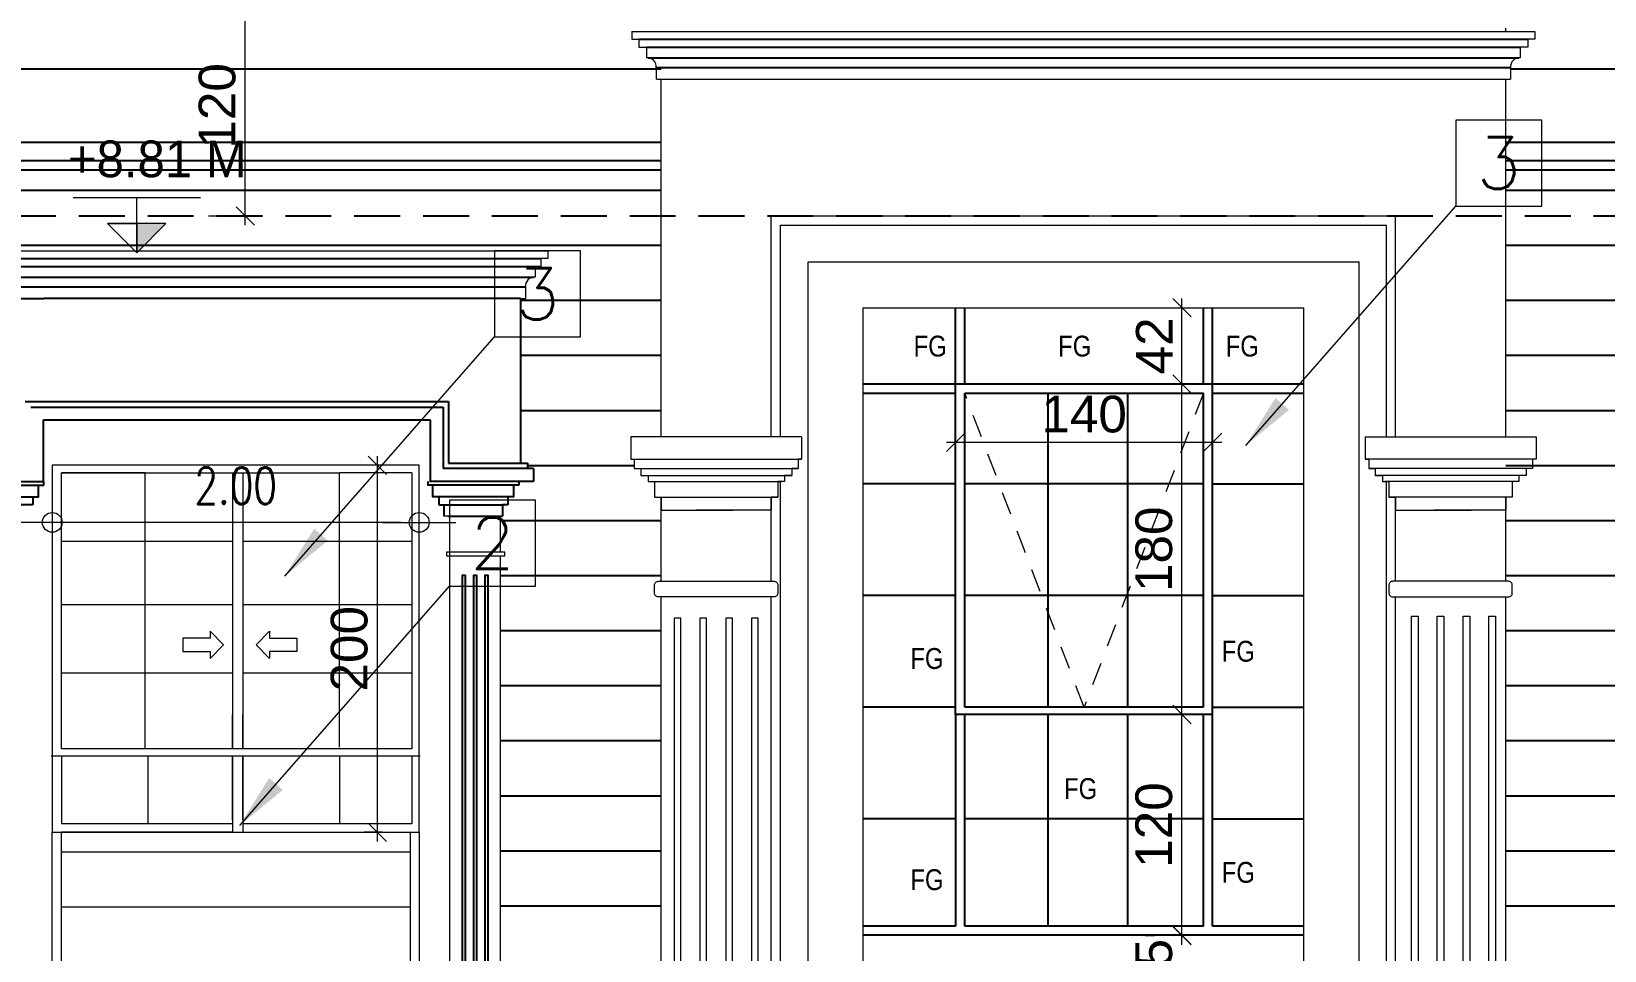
# Model space of a CAD drawing. Header units: millimetres. Extents: x -11627 to -10952, y 10244 to 10588.
# Drawn here: x -11105.2 to -11096.63, y 10414.95 to 10419.96 of the extents above; entities that cross this region are included whole.
import ezdxf
from ezdxf.enums import TextEntityAlignment as Align

# ---------------------------------------------------------------- set-up
doc = ezdxf.new("R2010")
doc.units = ezdxf.units.MM
doc.header["$PDMODE"] = 35
for name, pattern in [('DOT', [0.25, 0, -0.25]), ('HIDDEN', [0.375, 0.25, -0.125]), ('HIDDEN2', [0.1875, 0.125, -0.0625])]:
    doc.linetypes.add(name, pattern=pattern)
doc.layers.get('0').update_dxf_attribs({"lineweight": 5})
doc.layers.get('DEFPOINTS').update_dxf_attribs({"lineweight": 5})
for name, color, linetype in [('A-ARROW', 1, 'Continuous'), ('A-ELEV 01', 7, 'Continuous'), ('A-ELEV MOULDING', 15, 'Continuous'), ('A-ELEV WINDOW', 150, 'Continuous'), ('A-REFLECT UP', 8, 'HIDDEN'), ('A-ROOF 01', 36, 'Continuous'), ('INSERT TEXT', 1, 'Continuous')]:
    doc.layers.add(name, color=color, linetype=linetype)
for name, color, linetype, lineweight in [('A-GEN DIMS INTERNAL', 86, 'Continuous', 5), ('A-LEVEL TAG', 23, 'Continuous', 9), ('A-TEXT', 3, 'Continuous', 13), ('DIM IN', 191, 'Continuous', 5), ('ELEV-BLUE', 32, 'Continuous', 9), ('IDIM', 15, 'Continuous', 0), ('Notes', 32, 'Continuous', 5)]:
    doc.layers.add(name, color=color, linetype=linetype, lineweight=lineweight)
doc.styles.add('EUROROMAN', font='eur_____.pfb', dxfattribs={"width": 0.8, "height": 0.2})
doc.styles.add('Finish-Square', font='ROMANS.shx', dxfattribs={"height": 0.2})
doc.styles.add('GROUND FLOOR XREF - option 3$0$STYLE1', font='arial.ttf', dxfattribs={"height": 0.2})
doc.styles.add('SIMPLEX', font='romans.shx', dxfattribs={"width": 0.75})
doc.styles.add('TEXTN', font='techl___.ttf', dxfattribs={"height": 0.15})
doc.dimstyles.new('D100', dxfattribs={"dimtxt": 0.2, "dimasz": 0.1, "dimexe": 0.18, "dimexo": 0.0625, "dimgap": 0.1, "dimtad": 1, "dimzin": 0, "dimdsep": 46, "dimtxsty": 'SIMPLEX', "dimblk": 'DOT1', "dimcen": 0.1, "dimse1": 1, "dimse2": 1, "dimclrd": 256, "dimclre": 256, "dimclrt": 256, "dimadec": 0, "dimazin": 0, "dimtfac": 5, "dimtix": 1, "dimtmove": 2, "dimatfit": 3, "dimfxl": 1, "dimtolj": 1, "dimtzin": 0, "dimlwd": -1, "dimlwe": -1, "dimarcsym": 0})
doc.dimstyles.new('DIM 100', dxfattribs={"dimtxt": 0.2, "dimasz": 0.1, "dimexe": 0.15, "dimexo": 0.2, "dimgap": 0.05, "dimtad": 1, "dimdec": 0, "dimlfac": 100, "dimzin": 1, "dimdsep": 46, "dimtxsty": 'GROUND FLOOR XREF - option 3$0$STYLE1', "dimblk": 'OBLIQUE', "dimcen": 0.02, "dimdle": 0.05, "dimclrd": 256, "dimclre": 6, "dimclrt": 3, "dimadec": 1, "dimazin": 0, "dimtfac": 0.9, "dimtdec": 0, "dimtix": 1, "dimtofl": 0, "dimtmove": 2, "dimatfit": 3, "dimldrblk": 'ARCHTICK', "dimfxl": 1, "dimtolj": 1, "dimtzin": 12, "dimlwd": -1, "dimlwe": -1, "dimarcsym": 0})

# ---------------------------------------------------------------- blocks, each defined once
blk = doc.blocks.new('_Oblique')
at = {"color": 0, "linetype": 'ByBlock', "lineweight": -2}
blk.add_line((-0.5, -0.5), (0.5, 0.5), dxfattribs=at)
blk = doc.blocks.new('*D36')
at = {"layer": 'A-GEN DIMS INTERNAL', "transparency": 16777216}
blk.add_line((-11104.0339, 10418.9064), (-11104.0339, 10420.2064), dxfattribs=at)
at = {"layer": 'A-GEN DIMS INTERNAL', "color": 6, "linetype": 'DOT', "transparency": 16777216}
for p, q in [((-11104.2339, 10420.1564), (-11104.1839, 10420.1564)), ((-11104.2339, 10418.9564), (-11104.1839, 10418.9564))]:
    blk.add_line(p, q, dxfattribs=at)
at = {"layer": 'DEFPOINTS', "color": 0, "transparency": 16777216}
for p in [(-11104.0339, 10420.1564, 5.5625), (-11104.0339, 10420.1564), (-11104.0339, 10418.9564, 0.0006)]:
    blk.add_point(p, dxfattribs=at)
at = {"layer": 'A-GEN DIMS INTERNAL', "transparency": 16777216, "xscale": 0.1, "yscale": 0.1, "zscale": 0.1}
for p, rotation in [((-11104.0339, 10420.1564), 90), ((-11104.0339, 10418.9564), 270)]:
    blk.add_blockref('_Oblique', p, dxfattribs=dict(at, rotation=rotation))
at = {"layer": 'A-GEN DIMS INTERNAL', "color": 3, "transparency": 16777216, "insert": (-11104.186, 10419.5564), "char_height": 0.2, "attachment_point": 5, "rotation": 90, "style": 'GROUND FLOOR XREF - option 3$0$STYLE1'}
blk.add_mtext('\\A1;120', dxfattribs=at)
blk = doc.blocks.new('_ArchTick')
at = {"color": 0, "linetype": 'ByBlock', "const_width": 0.15}
blk.add_lwpolyline([(-0.5, -0.5), (0.5, 0.5)], dxfattribs=at)
blk = doc.blocks.new('*D64')
at = {"layer": 'A-GEN DIMS INTERNAL', "transparency": 16777216}
for p, q in [((-11098.9321, 10415.0365), (-11098.9321, 10415.1365)), ((-11098.9321, 10414.6865), (-11098.9321, 10414.5865))]:
    blk.add_line(p, q, dxfattribs=at)
at = {"layer": 'A-GEN DIMS INTERNAL', "color": 6, "linetype": 'DOT', "transparency": 16777216}
for p, q in [((-11099.0294, 10415.0365), (-11099.0821, 10415.0365)), ((-11099.1321, 10414.6865), (-11099.0821, 10414.6865))]:
    blk.add_line(p, q, dxfattribs=at)
at = {"layer": 'DEFPOINTS', "color": 0, "transparency": 16777216}
for p in [(-11098.9321, 10415.0365), (-11098.8294, 10415.0365), (-11098.9321, 10414.6865)]:
    blk.add_point(p, dxfattribs=at)
at = {"layer": 'A-GEN DIMS INTERNAL', "transparency": 16777216, "xscale": 0.1, "yscale": 0.1, "zscale": 0.1}
for p, rotation in [((-11098.9321, 10415.0365), 270), ((-11098.9321, 10414.6865), 90)]:
    blk.add_blockref('_Oblique', p, dxfattribs=dict(at, rotation=rotation))
at = {"layer": 'A-GEN DIMS INTERNAL', "color": 3, "transparency": 16777216, "insert": (-11099.0843, 10414.8615), "char_height": 0.2, "attachment_point": 5, "rotation": 90, "style": 'GROUND FLOOR XREF - option 3$0$STYLE1'}
blk.add_mtext('\\A1;35', dxfattribs=at)
blk = doc.blocks.new('*D65')
at = {"layer": 'A-GEN DIMS INTERNAL', "transparency": 16777216}
blk.add_line((-11098.9321, 10414.9848), (-11098.9321, 10416.2897), dxfattribs=at)
at = {"layer": 'A-GEN DIMS INTERNAL', "color": 6, "linetype": 'DOT', "transparency": 16777216}
for p, q in [((-11099.0911, 10416.2397), (-11099.0821, 10416.2397)), ((-11099.1321, 10415.0348), (-11099.0821, 10415.0348))]:
    blk.add_line(p, q, dxfattribs=at)
at = {"layer": 'DEFPOINTS', "color": 0, "transparency": 16777216}
for p in [(-11098.9321, 10416.2397), (-11098.8911, 10416.2397), (-11098.9321, 10415.0348)]:
    blk.add_point(p, dxfattribs=at)
at = {"layer": 'A-GEN DIMS INTERNAL', "transparency": 16777216, "xscale": 0.1, "yscale": 0.1, "zscale": 0.1}
for p, rotation in [((-11098.9321, 10416.2397), 90), ((-11098.9321, 10415.0348), 270)]:
    blk.add_blockref('_Oblique', p, dxfattribs=dict(at, rotation=rotation))
at = {"layer": 'A-GEN DIMS INTERNAL', "color": 3, "transparency": 16777216, "insert": (-11099.0842, 10415.6373), "char_height": 0.2, "attachment_point": 5, "rotation": 90, "style": 'GROUND FLOOR XREF - option 3$0$STYLE1'}
blk.add_mtext('\\A1;120', dxfattribs=at)
blk = doc.blocks.new('*D66')
at = {"layer": 'A-GEN DIMS INTERNAL', "transparency": 16777216}
blk.add_line((-11098.9321, 10416.1897), (-11098.9321, 10418.0908), dxfattribs=at)
at = {"layer": 'A-GEN DIMS INTERNAL', "color": 6, "linetype": 'DOT', "transparency": 16777216}
for p, q in [((-11099.0911, 10418.0408), (-11099.0821, 10418.0408)), ((-11099.1321, 10416.2397), (-11099.0821, 10416.2397))]:
    blk.add_line(p, q, dxfattribs=at)
at = {"layer": 'DEFPOINTS', "color": 0, "transparency": 16777216}
for p in [(-11098.9321, 10418.0408), (-11098.8911, 10418.0408), (-11098.9321, 10416.2397)]:
    blk.add_point(p, dxfattribs=at)
at = {"layer": 'A-GEN DIMS INTERNAL', "transparency": 16777216, "xscale": 0.1, "yscale": 0.1, "zscale": 0.1}
for p, rotation in [((-11098.9321, 10418.0408), 90), ((-11098.9321, 10416.2397), 270)]:
    blk.add_blockref('_Oblique', p, dxfattribs=dict(at, rotation=rotation))
at = {"layer": 'A-GEN DIMS INTERNAL', "color": 3, "transparency": 16777216, "insert": (-11099.0842, 10417.1402), "char_height": 0.2, "attachment_point": 5, "rotation": 90, "style": 'GROUND FLOOR XREF - option 3$0$STYLE1'}
blk.add_mtext('\\A1;180', dxfattribs=at)
blk = doc.blocks.new('*D62')
at = {"layer": 'A-GEN DIMS INTERNAL', "transparency": 16777216}
blk.add_line((-11098.9321, 10417.9908), (-11098.9321, 10418.5064), dxfattribs=at)
at = {"layer": 'A-GEN DIMS INTERNAL', "color": 6, "linetype": 'DOT', "transparency": 16777216}
for p, q in [((-11099.1321, 10418.4564), (-11099.0821, 10418.4564)), ((-11099.1321, 10418.0408), (-11099.0821, 10418.0408))]:
    blk.add_line(p, q, dxfattribs=at)
at = {"layer": 'DEFPOINTS', "color": 0, "transparency": 16777216}
for p in [(-11098.9321, 10418.4564), (-11098.9321, 10418.4564), (-11098.9321, 10418.0408)]:
    blk.add_point(p, dxfattribs=at)
at = {"layer": 'A-GEN DIMS INTERNAL', "transparency": 16777216, "xscale": 0.1, "yscale": 0.1, "zscale": 0.1}
for p, rotation in [((-11098.9321, 10418.4564), 90), ((-11098.9321, 10418.0408), 270)]:
    blk.add_blockref('_Oblique', p, dxfattribs=dict(at, rotation=rotation))
at = {"layer": 'A-GEN DIMS INTERNAL', "color": 3, "transparency": 16777216, "insert": (-11099.0825, 10418.2486), "char_height": 0.2, "attachment_point": 5, "rotation": 90, "style": 'GROUND FLOOR XREF - option 3$0$STYLE1'}
blk.add_mtext('\\A1;42', dxfattribs=at)
blk = doc.blocks.new('*D67')
at = {"layer": 'A-GEN DIMS INTERNAL', "transparency": 16777216}
blk.add_line((-11100.2148, 10417.7234), (-11098.7149, 10417.7234), dxfattribs=at)
at = {"layer": 'A-GEN DIMS INTERNAL', "color": 6, "linetype": 'DOT', "transparency": 16777216}
for p, q in [((-11100.1648, 10417.6597), (-11100.1648, 10417.5734)), ((-11098.7649, 10417.6597), (-11098.7649, 10417.5734))]:
    blk.add_line(p, q, dxfattribs=at)
at = {"layer": 'DEFPOINTS', "color": 0, "transparency": 16777216}
for p in [(-11100.1648, 10417.8597), (-11098.7649, 10417.8597), (-11098.7649, 10417.7234)]:
    blk.add_point(p, dxfattribs=at)
at = {"layer": 'A-GEN DIMS INTERNAL', "transparency": 16777216, "xscale": 0.1, "yscale": 0.1, "zscale": 0.1, "rotation": 180}
blk.add_blockref('_Oblique', (-11100.1648, 10417.7234), dxfattribs=at)
at = {"layer": 'A-GEN DIMS INTERNAL', "transparency": 16777216, "xscale": 0.1, "yscale": 0.1, "zscale": 0.1}
blk.add_blockref('_Oblique', (-11098.7649, 10417.7234), dxfattribs=at)
at = {"layer": 'A-GEN DIMS INTERNAL', "color": 3, "transparency": 16777216, "insert": (-11099.4649, 10417.8755), "char_height": 0.2, "attachment_point": 5, "style": 'GROUND FLOOR XREF - option 3$0$STYLE1'}
blk.add_mtext('\\A1;140', dxfattribs=at)
blk = doc.blocks.new('DOT1')
at = {"color": 0}
for p, q in [((0, -2), (0, 2)), ((-2, 0), (2, 0))]:
    blk.add_line(p, q, dxfattribs=at)
blk.add_circle((0, 0), 0.54, dxfattribs=at)
blk = doc.blocks.new('*D1252')
at = {"layer": 'DEFPOINTS', "color": 0, "transparency": 16777216}
for p in [(-11216.2755, 10338.8791, 5.5556), (-11214.2768, 10338.8791, 5.5556), (-11216.2755, 10338.5675)]:
    blk.add_point(p, dxfattribs=at)
at = {"layer": 'DIM IN', "transparency": 16777216}
blk.add_line((-11214.3768, 10338.5675), (-11216.1755, 10338.5675), dxfattribs=at)
at = {"layer": 'DIM IN', "transparency": 16777216, "xscale": 0.1, "yscale": 0.1, "zscale": 0.1, "rotation": 180}
blk.add_blockref('DOT1', (-11216.2755, 10338.5675), dxfattribs=at)
at = {"layer": 'DIM IN', "transparency": 16777216, "xscale": 0.1, "yscale": 0.1, "zscale": 0.1}
blk.add_blockref('DOT1', (-11214.2768, 10338.5675), dxfattribs=at)
at = {"layer": 'DIM IN', "transparency": 16777216, "insert": (-11215.2761, 10338.7675), "char_height": 0.2, "attachment_point": 5, "style": 'SIMPLEX'}
blk.add_mtext('\\A1;2.00', dxfattribs=at)
blk = doc.blocks.new('*D1253')
at = {"layer": 'A-GEN DIMS INTERNAL', "transparency": 16777216}
blk.add_line((-11214.505, 10338.9291), (-11214.505, 10336.8287), dxfattribs=at)
at = {"layer": 'A-GEN DIMS INTERNAL', "color": 6, "linetype": 'DOT', "transparency": 16777216}
for p, q in [((-11214.4768, 10338.8791), (-11214.655, 10338.8791)), ((-11214.4768, 10336.8787), (-11214.655, 10336.8787))]:
    blk.add_line(p, q, dxfattribs=at)
at = {"layer": 'DEFPOINTS', "color": 0, "transparency": 16777216}
for p in [(-11214.2768, 10338.8791, 5.5556), (-11214.505, 10336.8787), (-11214.2768, 10336.8787, 5.5556)]:
    blk.add_point(p, dxfattribs=at)
at = {"layer": 'A-GEN DIMS INTERNAL', "transparency": 16777216, "xscale": 0.1, "yscale": 0.1, "zscale": 0.1}
for p, rotation in [((-11214.505, 10338.8791), 90), ((-11214.505, 10336.8787), 270)]:
    blk.add_blockref('_Oblique', p, dxfattribs=dict(at, rotation=rotation))
at = {"layer": 'A-GEN DIMS INTERNAL', "color": 3, "transparency": 16777216, "insert": (-11214.6571, 10337.8789), "char_height": 0.2, "attachment_point": 5, "rotation": 90, "style": 'GROUND FLOOR XREF - option 3$0$STYLE1'}
blk.add_mtext('\\A1;200', dxfattribs=at)
blk = doc.blocks.new('LVL')
for p, q in [((-0.6271, 0.3012), (0.0663, 0.3012)), ((-0.2804, 0), (-0.2804, 0.3012)), ((-0.121, 0.1594), (-0.4398, 0.1594)), ((-0.2804, 0), (-0.4398, 0.1594)), ((-0.2804, 0), (-0.121, 0.1594))]:
    blk.add_line(p, q)
blk.add_lwpolyline([(-0.4398, 0.1594), (-0.2804, 0.1594), (-0.2804, 0), (-0.4398, 0.1594)])
blk.add_solid([(-0.121, 0.1594), (-0.2804, 0.1594), (-0.2804, 0)])
blk = doc.blocks.new('Finish-Square')
at = {"color": 0}
blk.add_lwpolyline([(-0.15, -0.15), (0.15, -0.15), (0.15, 0.15), (-0.15, 0.15)], close=True, dxfattribs=at)
at = {"color": 0, "style": 'Finish-Square'}
blk.add_attdef('1', text='', height=0.18, dxfattribs=at).set_placement((0, 0), align=Align.MIDDLE_CENTER)
blk = doc.blocks.new('STONE')
at = {"layer": 'INSERT TEXT', "color": 9}
for p, q in [((-7.6467, 7.5), (-8.4788, 7.5)), ((-7.6467, 7.2), (-8.4788, 7.2)), ((-7.6467, 6.9), (-8.4788, 6.9)), ((-7.7167, 6.6), (-8.4788, 6.6)), ((-7.5383, 6.3), (-8.4788, 6.3)), ((-7.5383, 6), (-8.4788, 6)), ((-7.5383, 5.7), (-8.4788, 5.7)), ((-7.5383, 5.4), (-8.4788, 5.4)), ((-7.5383, 5.1), (-8.4788, 5.1)), ((-7.5383, 4.8), (-8.4788, 4.8)), ((-7.5383, 4.5), (-8.4788, 4.5)), ((-7.5383, 4.2), (-8.4788, 4.2))]:
    blk.add_line(p, q, dxfattribs=at)
blk = doc.blocks.new('tgtgtgtggg')
at = {"color": 9}
for p, q in [((-11216.2255, 10336.7721, -0.007), (-11214.3267, 10336.7727, -0.007)), ((-11216.2254, 10336.4721, -0.007), (-11214.3266, 10336.4727, -0.007))]:
    blk.add_line(p, q, dxfattribs=at)
at = {"layer": 'A-ARROW', "lineweight": 15, "elevation": 5.5491}
for points in [[(-11215.4162, 10337.8261), (-11215.342, 10337.9002), (-11215.4162, 10337.9744), (-11215.4162, 10337.9373), (-11215.5645, 10337.9373), (-11215.5645, 10337.8631), (-11215.4162, 10337.8631)], [(-11215.0916, 10337.8261), (-11215.1657, 10337.9002), (-11215.0916, 10337.9744), (-11215.0916, 10337.9373), (-11214.9433, 10337.9373), (-11214.9433, 10337.8631), (-11215.0916, 10337.8631)]]:
    blk.add_lwpolyline(points, close=True, dxfattribs=at)
at = {"layer": 'A-ELEV MOULDING'}
for p, q in [((-11213.725, 10339.7871, -0.0065), (-11213.725, 10338.8905, 5.0034)), ((-11216.4223, 10339.2255, 5.5556), (-11214.1164, 10339.2255, 5.5556)), ((-11216.3923, 10339.1955, 5.5556), (-11214.1464, 10339.1955, 5.5556)), ((-11214.1464, 10339.1955, 5.5556), (-11214.1464, 10338.8605, 5.5556)), ((-11214.1164, 10339.2255, 5.5556), (-11214.1164, 10338.8905, 5.5556)), ((-11216.3223, 10338.7905, 5.5556), (-11216.3223, 10339.1255, 5.5556)), ((-11216.3223, 10339.1255, 5.5556), (-11214.2164, 10339.1255, 5.5556)), ((-11214.2164, 10339.1255, 5.5556), (-11214.2164, 10338.7905, 5.5556)), ((-11213.655, 10338.8605, 5.5556), (-11214.1464, 10338.8605, 5.5556)), ((-11214.1164, 10338.8905, 5.5556), (-11213.6864, 10338.8905, 5.5556)), ((-11213.6864, 10338.8905, 5.0034), (-11213.6864, 10338.8605, 5.1405)), ((-11213.655, 10338.8605, 5.1405), (-11213.655, 10338.7905, 5.4603)), ((-11216.9173, 10338.7905, 5.5556), (-11216.3223, 10338.7905, 5.5556)), ((-11216.3223, 10338.7905, 5.5556), (-11216.3223, 10338.7696, 5.5556)), ((-11214.23, 10338.7905, 5.5556), (-11214.23, 10338.7696, 5.5556)), ((-11213.655, 10338.7905, 5.5556), (-11214.22, 10338.7905, 5.5556)), ((-11213.735, 10338.7905, 5.4839), (-11213.735, 10338.7696, 5.5556)), ((-11213.735, 10338.7905, 5.5556), (-11213.735, 10338.7696, 5.5556)), ((-11216.382, 10338.664, 5.5556), (-11216.7299, 10338.664, 5.5556)), ((-11216.382, 10338.7071, 5.5556), (-11216.382, 10338.664, 5.5556)), ((-11214.1703, 10338.7071, 5.5556), (-11214.1703, 10338.664, 5.5556)), ((-11214.1703, 10338.664, 5.5556), (-11213.8224, 10338.664, 5.5556)), ((-11214.1426, 10338.664, 5.5556), (-11214.1426, 10338.6014, 5.5556)), ((-11213.7946, 10338.7071, 5.5556), (-11213.7946, 10338.664, 5.5556))]:
    blk.add_line(p, q, dxfattribs=at)
for points, elevation in [([(-11216.8173, 10339.7871), (-11216.3211, 10339.7871)], -0.0065), ([(-11213.725, 10339.7871), (-11216.3211, 10339.7871)], -0.0065), ([(-11216.8173, 10338.7696), (-11216.3211, 10338.7696)], 5.5556), ([(-11216.7895, 10338.7696), (-11216.7895, 10338.7071), (-11216.3501, 10338.7071), (-11216.3501, 10338.7696)], 5.5556), ([(-11213.735, 10338.7696), (-11214.2311, 10338.7696)], 5.5556), ([(-11213.7628, 10338.7696), (-11213.7628, 10338.7071), (-11214.2022, 10338.7071), (-11214.2022, 10338.7696)], 5.5556), ([(-11216.7685, 10338.7071), (-11216.3711, 10338.7071)], 5.5556), ([(-11213.7838, 10338.7071), (-11214.1812, 10338.7071)], 5.5556), ([(-11213.7946, 10338.664), (-11213.8224, 10338.664), (-11213.8224, 10338.6014)], 5.5556), ([(-11214.1215, 10338.6014), (-11213.8224, 10338.6014)], 5.5556)]:
    blk.add_lwpolyline(points, dxfattribs=dict(at, elevation=elevation))
at = {"layer": 'A-ELEV MOULDING', "elevation": -0.0065}
for points in [[(-11214.0427, 10332.9149), (-11214.0246, 10332.9149), (-11214.0246, 10338.2788), (-11214.0427, 10338.2788)], [(-11213.9812, 10332.9149), (-11213.9631, 10332.9149), (-11213.9631, 10338.2788), (-11213.9812, 10338.2788)], [(-11213.9187, 10332.9149), (-11213.9007, 10332.9149), (-11213.9007, 10338.2788), (-11213.9187, 10338.2788)]]:
    blk.add_lwpolyline(points, close=True, dxfattribs=at)
at = {"layer": 'A-ELEV WINDOW', "lineweight": 15}
for p, q in [((-11215.7686, 10338.8375, 5.5556), (-11216.2255, 10338.8375, 5.5556)), ((-11215.7686, 10337.3332, 5.5556), (-11215.7686, 10338.8375, 5.5556)), ((-11215.2934, 10338.8375, 5.5556), (-11215.2934, 10337.3332, 5.5556)), ((-11215.2934, 10338.8375, 5.5556), (-11214.7117, 10338.8375, 5.5556)), ((-11215.2378, 10338.8375, 5.5556), (-11215.2378, 10337.3332, 5.5556)), ((-11214.3168, 10338.8375, 5.5556), (-11214.7117, 10338.8375, 5.5556)), ((-11214.7117, 10337.3432, 5.5556), (-11214.7117, 10338.8375, 5.5556)), ((-11215.2934, 10338.463, 5.5556), (-11216.2255, 10338.463, 5.5556)), ((-11214.3168, 10338.463, 5.5556), (-11215.2378, 10338.463, 5.5556)), ((-11215.2934, 10338.1185, 5.5556), (-11216.2255, 10338.1185, 5.5556)), ((-11214.3168, 10338.1185, 5.5556), (-11215.2378, 10338.1185, 5.5556)), ((-11215.2934, 10337.7458, 5.5556), (-11216.2255, 10337.7458, 5.5556)), ((-11214.3168, 10337.7458, 5.5556), (-11215.2378, 10337.7458, 5.5556)), ((-11214.2711, 10337.2932, 5.5556), (-11216.2811, 10337.2932, 5.5556)), ((-11215.7523, 10336.9243, 5.5556), (-11215.7523, 10337.2932, 5.5556)), ((-11215.2934, 10337.2932, 5.5556), (-11215.2934, 10336.8787, 5.5556)), ((-11215.2378, 10337.2932, 5.5556), (-11215.2378, 10336.8787, 5.5556)), ((-11214.7091, 10336.9243, 5.5556), (-11214.7091, 10337.2932, 5.5556)), ((-11216.2749, 10334.7721, -0.007), (-11216.2755, 10336.8787, 5.5556)), ((-11215.2934, 10336.9243, 5.5556), (-11216.2255, 10336.9243, 5.5556)), ((-11215.2934, 10336.9243, 5.5556), (-11216.2255, 10336.9243, 5.5556)), ((-11215.2934, 10336.8787, 5.5556), (-11216.2255, 10336.8787, 5.5556)), ((-11216.2249, 10334.7721, -0.007), (-11216.2255, 10336.8787, 5.5556)), ((-11214.3168, 10336.9243, 5.5556), (-11215.2378, 10336.9243, 5.5556)), ((-11214.3268, 10336.8786), (-11214.3261, 10334.7721, -0.007)), ((-11214.2768, 10336.8787), (-11214.2761, 10334.7721, -0.007))]:
    blk.add_line(p, q, dxfattribs=at)
at = {"layer": 'A-ELEV WINDOW', "lineweight": 15, "elevation": 5.5556}
blk.add_lwpolyline([(-11216.2755, 10338.8791), (-11216.2755, 10336.8787), (-11214.2768, 10336.8787), (-11214.2768, 10338.8791)], close=True, dxfattribs=at)
for points in [[(-11214.3168, 10338.8375), (-11214.3168, 10337.3332), (-11216.2255, 10337.3332), (-11216.2255, 10338.8375), (-11215.2934, 10338.8375)], [(-11215.2934, 10337.3332), (-11215.2934, 10337.5187)], [(-11215.2378, 10337.3332), (-11215.2378, 10337.5192)], [(-11216.2255, 10337.2932), (-11216.2255, 10336.9243)], [(-11215.2934, 10336.9454), (-11215.2934, 10337.2932)], [(-11215.2378, 10336.9458), (-11215.2378, 10337.2932)], [(-11214.3168, 10337.2932), (-11214.3168, 10336.9243)]]:
    blk.add_lwpolyline(points, dxfattribs=at)
at = {"layer": 'A-ROOF 01'}
for p, q in [((-11216.9286, 10340.0062, -0.0065), (-11213.6137, 10340.0062, -0.0065)), ((-11216.8967, 10339.9627, -0.0065), (-11213.6455, 10339.9627, -0.0065)), ((-11216.8884, 10339.9043, -0.0065), (-11213.6539, 10339.9043, -0.0065)), ((-11216.8441, 10339.8503, -0.0065), (-11213.6982, 10339.8503, -0.0065))]:
    blk.add_line(p, q, dxfattribs=at)
at = {"layer": 'DIM IN'}
blk.add_line((-11214.1215, 10338.6014, 5.5556), (-11214.1426, 10338.6014, 5.5556), dxfattribs=at)
at = {"layer": 'ELEV-BLUE'}
for p, q in [((-11216.9666, 10340.0472, -0.0065), (-11213.5757, 10340.0472, -0.0065)), ((-11213.5757, 10340.0472, -0.0065), (-11213.5757, 10340.0062, -0.0065)), ((-11213.6137, 10339.9627, -0.0065), (-11213.6455, 10339.9627, -0.0065)), ((-11213.6455, 10339.9627, -0.0065), (-11213.6455, 10339.9043, -0.0065)), ((-11213.5757, 10340.0062, -0.0065), (-11213.6137, 10340.0062, -0.0065)), ((-11213.6137, 10340.0062, -0.0065), (-11213.6137, 10339.9627, -0.0065)), ((-11213.6982, 10339.8501, -0.0065), (-11213.6982, 10339.7871, -0.0065)), ((-11216.8441, 10339.7871, -0.0065), (-11213.6982, 10339.7871, -0.0065))]:
    blk.add_line(p, q, dxfattribs=at)
at = {"layer": 'ELEV-BLUE', "elevation": 5.5556}
for points in [[(-11213.8334, 10338.4047), (-11213.8334, 10338.6014), (-11214.1115, 10338.6014), (-11214.1115, 10338.4047)], [(-11214.1115, 10338.3859), (-11214.1115, 10332.8351)], [(-11213.8334, 10332.8351), (-11213.8334, 10338.3859)]]:
    blk.add_lwpolyline(points, dxfattribs=at)
at = {"layer": 'ELEV-BLUE'}
blk.add_lwpolyline([(-11213.8113, 10338.4047), (-11214.1281, 10338.4047), (-11214.1281, 10338.3859), (-11213.8113, 10338.3859)], close=True, dxfattribs=at)
blk.add_arc((-11213.6497, 10339.8557, -0.0065), 0.0488, 85.11643, 186.52248, dxfattribs=at)
at = {"layer": 'A-GEN DIMS INTERNAL'}
dim = blk.add_linear_dim(base=(-11214.505, 10336.8787), p1=(-11214.2768, 10338.8791, 5.5556), p2=(-11214.2768, 10336.8787, 5.5556), angle=90, dimstyle='DIM 100', dxfattribs=at)
dim.commit()
dim.dimension.update_dxf_attribs({"geometry": '*D1253', "text_midpoint": (-11214.6571, 10337.8789)})
at = {"layer": 'DIM IN'}
dim = blk.add_linear_dim(base=(-11216.2755, 10338.5675), p1=(-11214.2768, 10338.8791, 5.5556), p2=(-11216.2755, 10338.8791, 5.5556), dimstyle='D100', dxfattribs=at)
dim.commit()
dim.dimension.update_dxf_attribs({"geometry": '*D1252', "text_midpoint": (-11215.2761, 10338.7675)})

msp = doc.modelspace()

# ---------------------------------------------------------------- linework, layer by layer
for p, q in [((-11101.0035, 10417.7537), (-11101.9339, 10417.7537)), ((-11097.9339, 10417.7537), (-11097.0035, 10417.7537)), ((-11101.9149, 10417.6304), (-11101.0035, 10417.6304)), ((-11101.8798, 10417.5811), (-11101.0224, 10417.5811)), ((-11097.0224, 10417.6304), (-11097.9339, 10417.6304)), ((-11097.0575, 10417.5811), (-11097.9149, 10417.5811)), ((-11101.8401, 10417.5421), (-11101.0575, 10417.5421)), ((-11101.8047, 10417.509), (-11101.1109, 10417.509)), ((-11097.0972, 10417.5421), (-11097.8798, 10417.5421)), ((-11097.1327, 10417.509), (-11097.8264, 10417.509)), ((-11101.7687, 10417.4244), (-11101.1327, 10417.4244)), ((-11097.1687, 10417.4244), (-11097.8047, 10417.4244))]:
    msp.add_line(p, q)
for points in [[(-11101.9339, 10417.7537), (-11101.9339, 10417.6304), (-11101.9149, 10417.6304), (-11101.9149, 10417.5811), (-11101.8798, 10417.5811), (-11101.8798, 10417.5421), (-11101.8401, 10417.5421), (-11101.8401, 10417.509), (-11101.8047, 10417.509), (-11101.8047, 10417.4244), (-11101.7687, 10417.4244), (-11101.7687, 10417.3538), (-11101.3776, 10417.3538)], [(-11101.0035, 10417.7537), (-11101.0035, 10417.6304), (-11101.0224, 10417.6304), (-11101.0224, 10417.5811), (-11101.0575, 10417.5811), (-11101.0575, 10417.5421), (-11101.0972, 10417.5421), (-11101.0972, 10417.509), (-11101.1327, 10417.509), (-11101.1327, 10417.4244), (-11101.1687, 10417.4244), (-11101.1687, 10417.3538), (-11101.5798, 10417.3538)], [(-11097.9339, 10417.7537), (-11097.9339, 10417.6304), (-11097.9149, 10417.6304), (-11097.9149, 10417.5811), (-11097.8798, 10417.5811), (-11097.8798, 10417.5421), (-11097.8401, 10417.5421), (-11097.8401, 10417.509), (-11097.8047, 10417.509), (-11097.8047, 10417.4244), (-11097.7687, 10417.4244), (-11097.7687, 10417.3538), (-11097.3575, 10417.3538)], [(-11097.0035, 10417.7537), (-11097.0035, 10417.6304), (-11097.0224, 10417.6304), (-11097.0224, 10417.5811), (-11097.0575, 10417.5811), (-11097.0575, 10417.5421), (-11097.0972, 10417.5421), (-11097.0972, 10417.509), (-11097.1327, 10417.509), (-11097.1327, 10417.4244), (-11097.1687, 10417.4244), (-11097.1687, 10417.3538), (-11097.5597, 10417.3538)], [(-11101.5211, 10414.693), (-11101.5211, 10416.7644), (-11101.5572, 10416.7644), (-11101.5572, 10414.7837)], [(-11101.3807, 10410.9673), (-11101.3807, 10416.7644), (-11101.4168, 10416.7644), (-11101.4168, 10410.9673)], [(-11101.2403, 10414.7998), (-11101.2403, 10416.7644), (-11101.2764, 10416.7644), (-11101.2764, 10410.9673)], [(-11097.6457, 10416.7763), (-11097.6457, 10410.9262), (-11097.6817, 10410.9262), (-11097.6817, 10416.7763), (-11097.6457, 10416.7763), (-11097.6457, 10415.1789)], [(-11097.5053, 10416.7763), (-11097.5053, 10410.9262), (-11097.5413, 10410.9262), (-11097.5413, 10416.7763)], [(-11097.5413, 10415.3009), (-11097.5413, 10416.7763), (-11097.5053, 10416.7763), (-11097.5053, 10415.368)], [(-11097.3649, 10416.7763), (-11097.3649, 10410.9262), (-11097.4009, 10410.9262), (-11097.4009, 10416.7763)], [(-11097.4009, 10415.3238), (-11097.4009, 10416.7763), (-11097.3649, 10416.7763), (-11097.3649, 10415.268)], [(-11097.2605, 10415.1604), (-11097.2605, 10416.7763), (-11097.2244, 10416.7763), (-11097.2244, 10410.9262), (-11097.2605, 10410.9262), (-11097.2605, 10416.7763)]]:
    msp.add_lwpolyline(points)
for points in [[(-11101.7837, 10416.9655), (-11101.1536, 10416.9655, -0.414214), (-11101.1327, 10416.9445), (-11101.1327, 10416.9018, -0.414214), (-11101.1536, 10416.8809), (-11101.7837, 10416.8809, -0.414214), (-11101.8047, 10416.9018), (-11101.8047, 10416.9445, -0.414214)], [(-11097.1536, 10416.9655), (-11097.7837, 10416.9655, 0.414214), (-11097.8047, 10416.9445), (-11097.8047, 10416.9018, 0.414214), (-11097.7837, 10416.8809), (-11097.1536, 10416.8809, 0.414214), (-11097.1327, 10416.9018), (-11097.1327, 10416.9445, 0.414214)]]:
    msp.add_lwpolyline(points, format="xyb", close=True)
msp.add_lwpolyline([(-11101.6976, 10410.9673), (-11101.6615, 10410.9673), (-11101.6615, 10416.7644), (-11101.6976, 10416.7644)], close=True)
at = {"layer": 'A-ELEV 01'}
for p, q in [((-11101.7687, 10419.7564, 0.0015), (-11110.2399, 10419.7564, -0.0032)), ((-11088.6399, 10419.7564, 0), (-11097.1419, 10419.7564, 0.006)), ((-11101.7687, 10419.3564, 0.0054), (-11110.2399, 10419.3564, -0.0026)), ((-11088.6399, 10419.3564, -0.0032), (-11097.1687, 10419.3564, 0.0028)), ((-11101.7687, 10419.2564, 0.0054), (-11110.2399, 10419.2564, -0.0026)), ((-11101.7687, 10419.2064, 0.0054), (-11110.2399, 10419.2064, -0.0026)), ((-11088.6399, 10419.2564, -0.0032), (-11097.1687, 10419.2564, 0.0028)), ((-11088.6399, 10419.2064, -0.0032), (-11097.1687, 10419.2064, 0.0028))]:
    msp.add_line(p, q, dxfattribs=at)
at = {"layer": 'A-ELEV WINDOW'}
for p, q in [((-11100.1648, 10418.0408), (-11100.1648, 10418.4564)), ((-11100.1148, 10418.0408), (-11100.1148, 10418.4564)), ((-11098.8149, 10418.0408), (-11098.8149, 10418.4564)), ((-11098.7649, 10418.0408), (-11098.7649, 10418.4564)), ((-11100.6687, 10418.0408), (-11100.1648, 10418.0408)), ((-11100.6687, 10417.9908), (-11100.1648, 10417.9908)), ((-11100.1648, 10416.2397), (-11100.1648, 10418.0408)), ((-11100.1648, 10418.0408), (-11098.7649, 10418.0408)), ((-11100.1148, 10416.2797), (-11100.1148, 10417.9908)), ((-11100.1148, 10417.9908), (-11098.8149, 10417.9908)), ((-11099.6616, 10417.9908), (-11099.6616, 10416.2797)), ((-11099.2284, 10417.9908), (-11099.2284, 10416.2797)), ((-11098.8149, 10416.2797), (-11098.8149, 10417.9908)), ((-11098.7649, 10415.0865), (-11098.7649, 10418.0408)), ((-11098.7649, 10418.0408), (-11098.2687, 10418.0408)), ((-11098.7649, 10417.9908), (-11098.2687, 10417.9908)), ((-11100.1648, 10417.4975), (-11100.6687, 10417.4975)), ((-11098.8149, 10417.4975), (-11100.1148, 10417.4975)), ((-11098.7649, 10417.4975), (-11098.2687, 10417.4975)), ((-11100.1648, 10416.8886), (-11100.6687, 10416.8886)), ((-11098.8149, 10416.8886), (-11100.1148, 10416.8886)), ((-11098.7649, 10416.8886), (-11098.2687, 10416.8886)), ((-11100.1648, 10416.2797), (-11100.6687, 10416.2797)), ((-11098.8149, 10416.2797), (-11100.1148, 10416.2797)), ((-11098.7649, 10416.2797), (-11098.2687, 10416.2797)), ((-11098.7649, 10416.2397), (-11100.1648, 10416.2397)), ((-11100.1648, 10416.2397), (-11100.1648, 10415.0865)), ((-11100.1148, 10415.0865), (-11100.1148, 10416.2397)), ((-11099.6616, 10416.2397), (-11099.6616, 10415.0865)), ((-11099.2284, 10416.2397), (-11099.2284, 10415.0865)), ((-11098.8149, 10415.0865), (-11098.8149, 10416.2397)), ((-11100.1648, 10415.6708), (-11100.6687, 10415.6708)), ((-11098.8149, 10415.6708), (-11100.1148, 10415.6708)), ((-11098.7649, 10415.6708), (-11098.2687, 10415.6708)), ((-11100.1648, 10415.0865), (-11100.6687, 10415.0865)), ((-11098.8149, 10415.0865), (-11100.1148, 10415.0865)), ((-11098.2687, 10415.0865), (-11098.7649, 10415.0865)), ((-11098.2687, 10415.0365), (-11100.6687, 10415.0365))]:
    msp.add_line(p, q, dxfattribs=at)
at = {"layer": 'A-REFLECT UP'}
msp.add_line((-11113.1899, 10418.9564), (-11088.1899, 10418.9564), dxfattribs=at)
at = {"layer": 'A-ROOF 01'}
for p, q in [((-11101.8899, 10419.9206), (-11097.0474, 10419.9206)), ((-11101.8481, 10419.8771), (-11097.0892, 10419.8771)), ((-11101.8398, 10419.8187), (-11097.0975, 10419.8187)), ((-11101.7954, 10419.7647), (-11097.1419, 10419.7647))]:
    msp.add_line(p, q, dxfattribs=at)
at = {"layer": 'ELEV-BLUE'}
for p, q in [((-11101.9279, 10419.9616), (-11097.0094, 10419.9616)), ((-11101.9279, 10419.9616), (-11101.9279, 10419.9206)), ((-11097.1687, 10419.9616), (-11097.1687, 10419.9806)), ((-11097.0094, 10419.9616), (-11097.0094, 10419.9206)), ((-11101.9279, 10419.9206), (-11101.8899, 10419.9206)), ((-11101.8899, 10419.9206), (-11101.8899, 10419.8771)), ((-11101.8899, 10419.8771), (-11101.8481, 10419.8771)), ((-11101.8481, 10419.8771), (-11101.8481, 10419.8187)), ((-11097.0474, 10419.8771), (-11097.0892, 10419.8771)), ((-11097.0892, 10419.8771), (-11097.0892, 10419.8187)), ((-11097.0094, 10419.9206), (-11097.0474, 10419.9206)), ((-11097.0474, 10419.9206), (-11097.0474, 10419.8771)), ((-11101.7954, 10419.7645), (-11101.7954, 10419.7015)), ((-11101.7935, 10419.7015), (-11097.1419, 10419.7015)), ((-11101.7687, 10417.7537), (-11101.7687, 10419.7015)), ((-11097.1687, 10417.7537), (-11097.1687, 10419.7015)), ((-11097.1419, 10419.7645), (-11097.1419, 10419.7015)), ((-11101.1687, 10417.7537), (-11101.1687, 10418.9564)), ((-11101.1687, 10418.9564), (-11097.7687, 10418.9564)), ((-11097.7687, 10417.7537), (-11097.7687, 10418.9564)), ((-11101.1187, 10417.7537), (-11101.1187, 10418.9064)), ((-11101.1187, 10418.9064), (-11097.8187, 10418.9064)), ((-11097.8187, 10417.7537), (-11097.8187, 10418.9064)), ((-11100.9687, 10410.0953), (-11100.9687, 10418.7064)), ((-11100.9687, 10418.7064), (-11097.9674, 10418.7064)), ((-11097.9674, 10410.0953), (-11097.9674, 10418.7064)), ((-11100.6687, 10410.0953), (-11100.6687, 10418.4564)), ((-11100.6687, 10418.4564), (-11098.2687, 10418.4564)), ((-11098.2687, 10410.0953), (-11098.2687, 10418.4564)), ((-11101.1187, 10410.0953), (-11101.1187, 10417.509)), ((-11097.8187, 10410.0953), (-11097.8187, 10417.509)), ((-11101.7687, 10416.9655), (-11101.7687, 10417.4244)), ((-11101.1687, 10416.9655), (-11101.1687, 10417.4244)), ((-11097.7687, 10416.9655), (-11097.7687, 10417.4244)), ((-11097.1687, 10416.9655), (-11097.1687, 10417.4244)), ((-11101.7687, 10410.7735), (-11101.7687, 10416.8809)), ((-11101.1687, 10410.7735), (-11101.1687, 10416.8809)), ((-11097.7687, 10410.7735), (-11097.7687, 10416.8809)), ((-11097.1687, 10410.7735), (-11097.1687, 10416.8809))]:
    msp.add_line(p, q, dxfattribs=at)
for centre, start, end in [((-11101.844, 10419.7701), 353.47752, 94.88357), ((-11097.0934, 10419.7701), 85.11643, 186.52248)]:
    msp.add_arc(centre, 0.0488, start, end, dxfattribs=at)
at = {"layer": 'IDIM', "color": 8, "linetype": 'HIDDEN2'}
msp.add_lwpolyline([(-11098.8149, 10417.9908), (-11099.4649, 10416.2797), (-11100.1148, 10417.9908)], dxfattribs=at)
at = {"layer": 'INSERT TEXT', "color": 9}
for p, q in [((-11101.7687, 10419.0953), (-11110.1899, 10419.0953)), ((-11088.6899, 10419.0953, 0.0064), (-11097.1687, 10419.0953, 0.0064)), ((-11101.7687, 10418.7953), (-11110.1899, 10418.7953)), ((-11088.6899, 10418.7953, 0.0064), (-11097.1687, 10418.7953, 0.0064)), ((-11101.7687, 10418.4953, 5.5684), (-11102.5344, 10418.4953, 5.5684)), ((-11101.7687, 10418.1953, 5.5684), (-11102.5344, 10418.1953, 5.5684)), ((-11101.7687, 10417.8953, 5.5684), (-11102.5344, 10417.8953, 5.5684)), ((-11101.9149, 10417.5953, 5.5684), (-11102.4957, 10417.5953, 5.5684)), ((-11101.7687, 10417.2953, 5.5684), (-11102.6428, 10417.2953, 5.5684)), ((-11101.7687, 10416.9953, 5.5684), (-11102.6428, 10416.9953, 5.5684)), ((-11101.7687, 10416.6953, 5.5684), (-11102.6428, 10416.6953, 5.5684)), ((-11101.7687, 10416.3953, 5.5684), (-11102.6428, 10416.3953, 5.5684)), ((-11101.7687, 10416.0953, 5.5684), (-11102.6428, 10416.0953, 5.5684)), ((-11101.7687, 10415.7953, 5.5684), (-11102.6428, 10415.7953, 5.5684)), ((-11101.7687, 10415.4953, 5.5684), (-11102.6428, 10415.4953, 5.5684)), ((-11101.7687, 10415.1953, 5.5684), (-11102.6428, 10415.1953, 5.5684))]:
    msp.add_line(p, q, dxfattribs=at)

# ---------------------------------------------------------------- block references
at = {"layer": 'A-GEN DIMS INTERNAL'}
msp.add_blockref('tgtgtgtggg', (111.1906, 78.7191, 0.0065), dxfattribs=at)
at = {"layer": 'A-LEVEL TAG'}
msp.add_blockref('LVL', (-11104.3443, 10418.7564, 0.0007), dxfattribs=at)
at = {"layer": 'INSERT TEXT', "color": 242, "true_color": 0xcd2027}
msp.add_blockref('STONE', (-11088.6899, 10410.9953, 0.0064), dxfattribs=at)
at = {"layer": 'Notes', "xscale": 1.559999999999999, "yscale": 1.559999999999999, "zscale": 1.559999999999999}
for p, values in [((-11097.2067, 10419.2446), {'1': '3'}), ((-11102.442, 10418.5321, 0.0018), {'1': '3'}), ((-11102.6869, 10417.1737, 5.562), {'1': '2'})]:
    msp.add_blockref('Finish-Square', p, dxfattribs=at).add_auto_attribs(values)

# ---------------------------------------------------------------- texts
at = {"layer": 'A-LEVEL TAG', "style": 'EUROROMAN'}
msp.add_text('+8.81 M', height=0.2, dxfattribs=at).set_placement((-11104.9995, 10419.1676, 0.0007))
at = {"layer": 'A-TEXT', "style": 'TEXTN'}
for p in [(-11100.3934, 10418.1904), (-11099.6063, 10418.1904), (-11098.6935, 10418.1904), (-11098.7153, 10416.5277), (-11100.4113, 10416.4881), (-11099.574, 10415.7791), (-11098.7153, 10415.3225), (-11100.4113, 10415.2829)]:
    msp.add_text('FG', height=0.11352, dxfattribs=at).set_placement(p)

# ---------------------------------------------------------------- dimensions: what is measured, and where the dimension line sits
at = {"layer": 'A-GEN DIMS INTERNAL'}
for base, p1, p2, picture, middle in [((-11104.0339, 10420.1564, -0.0006), (-11104.0339, 10418.9564), (-11104.0339, 10420.1564, 5.5619), '*D36', (-11104.186, 10419.5564, -0.0006)), ((-11098.9321, 10418.4564), (-11098.9321, 10418.0408), (-11098.9321, 10418.4564), '*D62', (-11099.0825, 10418.2486)), ((-11098.9321, 10418.0408), (-11098.9321, 10416.2397), (-11098.8911, 10418.0408), '*D66', (-11099.0842, 10417.1402)), ((-11098.9321, 10416.2397), (-11098.9321, 10415.0348), (-11098.8911, 10416.2397), '*D65', (-11099.0842, 10415.6373)), ((-11098.9321, 10415.0365), (-11098.9321, 10414.6865), (-11098.8294, 10415.0365), '*D64', (-11099.0843, 10414.8615))]:
    dim = msp.add_linear_dim(base=base, p1=p1, p2=p2, angle=90, dimstyle='DIM 100', dxfattribs=at)
    dim.commit()
    dim.dimension.update_dxf_attribs({"geometry": picture, "text_midpoint": middle})
dim = msp.add_linear_dim(base=(-11098.7649, 10417.7234), p1=(-11100.1648, 10417.8597), p2=(-11098.7649, 10417.8597), dimstyle='DIM 100', dxfattribs=at)
dim.commit()
dim.dimension.update_dxf_attribs({"geometry": '*D67', "text_midpoint": (-11099.4649, 10417.8755)})

# ---------------------------------------------------------------- leaders
at = {"layer": 'Notes'}
for points in [[(-11098.5835, 10417.7065), (-11097.4407, 10419.0106)], [(-11103.8188, 10416.9939, 0.0018), (-11102.676, 10418.2981, 0.0018)], [(-11104.0637, 10415.6356, 5.562), (-11102.9209, 10416.9397, 5.562)]]:
    msp.add_leader(points, dimstyle='D100', override={"dimasz": 0.3, "dimfxl": 0, "dimfxlon": 1, "dimarcsym": 1}, dxfattribs=at)

doc.saveas('drawing.dxf')
